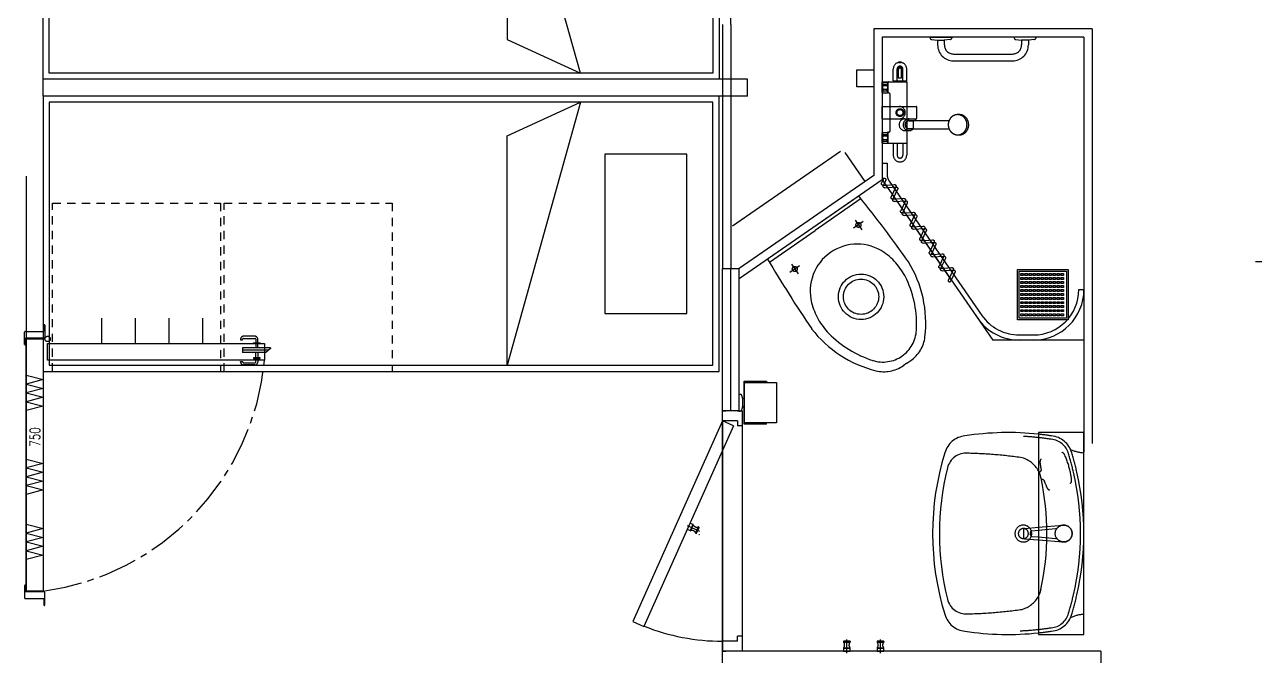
# Model space of a CAD drawing. Header units: millimetres. Extents: x 1638 to 3309, y -435 to 1865.
# Drawn here: x 2295.02 to 2313.88, y -215.03 to -205.36 of the extents above; entities that cross this region are included whole.
import ezdxf

# ---------------------------------------------------------------- set-up
doc = ezdxf.new("R2010")
doc.units = ezdxf.units.MM
for name, pattern in [('CENTER2', [1.125, 0.75, -0.125, 0.125, -0.125]), ('HIDDEN', [9.525, 6.35, -3.175]), ('HIDDEN2', [0.1875, 0.125, -0.0625])]:
    doc.linetypes.add(name, pattern=pattern)
doc.layers.add('ballast', color=1, linetype='HIDDEN', lineweight=25)
for name, color, linetype in [('DIVISION', 42, 'Continuous'), ('Furniture', 122, 'Continuous'), ('PANEL', 7, 'Continuous')]:
    doc.layers.add(name, color=color, linetype=linetype)
doc.styles.add('ROMANS', font='ROMANS.SHX')

# ---------------------------------------------------------------- blocks, each defined once
blk = doc.blocks.new('EXISTING BALLAST SYSTEM')
at = {"color": 8}
for p, q in [((2295.05, -188.632), (2295.05, -230.323)), ((2295.307, -188.632), (2295.307, -230.323)), ((2305.841, -205.361), (2305.841, -201.627)), ((2305.713, -205.361), (2305.713, -209.095)), ((2305.841, -205.361), (2305.841, -209.095)), ((2308.031, -205.425), (2308.031, -207.67)), ((2311.379, -205.425), (2308.031, -205.425)), ((2311.379, -205.425), (2311.379, -214.955)), ((2308.159, -205.554), (2308.159, -207.658)), ((2311.25, -205.554), (2308.159, -205.554)), ((2308.894, -205.554), (2308.894, -205.562)), ((2308.894, -205.554), (2309.228, -205.554)), ((2308.916, -205.588), (2309.009, -205.599)), ((2309.009, -205.599), (2309.112, -205.599)), ((2309.009, -205.599), (2309.009, -205.672)), ((2309.206, -205.588), (2309.112, -205.599)), ((2309.112, -205.599), (2309.112, -205.672)), ((2309.228, -205.554), (2309.228, -205.562)), ((2310.181, -205.554), (2310.181, -205.562)), ((2310.516, -205.554), (2310.181, -205.554)), ((2310.204, -205.588), (2310.297, -205.599)), ((2310.4, -205.599), (2310.297, -205.599)), ((2310.297, -205.599), (2310.297, -205.672)), ((2310.494, -205.588), (2310.4, -205.599)), ((2310.4, -205.599), (2310.4, -205.672)), ((2310.516, -205.554), (2310.516, -205.562)), ((2311.25, -205.554), (2311.25, -214.955)), ((2308.031, -205.844), (2308.031, -207.221)), ((2309.252, -205.812), (2310.158, -205.812)), ((2307.773, -206.054), (2308.031, -206.054)), ((2307.773, -206.311), (2307.773, -206.054)), ((2308.329, -206.221), (2308.329, -206.041)), ((2308.389, -206.221), (2308.389, -206.04)), ((2308.407, -206.177), (2308.407, -206.044)), ((2308.408, -206.175), (2308.408, -206.045)), ((2308.412, -205.94), (2308.412, -205.939)), ((2308.412, -205.94), (2308.453, -205.94)), ((2308.453, -205.939), (2308.453, -205.94)), ((2308.457, -206.175), (2308.457, -206.045)), ((2308.458, -206.177), (2308.458, -206.044)), ((2308.476, -206.221), (2308.476, -206.04)), ((2308.536, -206.221), (2308.536, -206.041)), ((2309.252, -205.915), (2310.158, -205.915)), ((2306.099, -206.198), (2295.307, -206.198)), ((2306.099, -206.455), (2306.099, -206.198)), ((2308.159, -206.399), (2308.159, -206.244)), ((2308.178, -206.24), (2308.178, -206.239)), ((2308.178, -206.239), (2308.234, -206.239)), ((2308.178, -206.24), (2308.234, -206.24)), ((2308.234, -206.24), (2308.234, -206.239)), ((2308.252, -206.407), (2308.252, -206.237)), ((2308.257, -206.237), (2308.252, -206.237)), ((2308.252, -206.237), (2308.536, -206.237)), ((2308.329, -206.221), (2308.536, -206.221)), ((2308.342, -206.237), (2308.342, -206.221)), ((2308.407, -206.177), (2308.458, -206.177)), ((2308.408, -206.175), (2308.457, -206.175)), ((2308.523, -206.237), (2308.523, -206.221)), ((2308.536, -206.237), (2308.536, -206.708)), ((2308.031, -206.311), (2307.773, -206.311)), ((2308.178, -206.291), (2308.178, -206.271)), ((2308.178, -206.271), (2308.234, -206.271)), ((2308.178, -206.291), (2308.234, -206.291)), ((2308.178, -206.372), (2308.178, -206.352)), ((2308.234, -206.352), (2308.178, -206.352)), ((2308.178, -206.372), (2308.234, -206.372)), ((2308.178, -206.403), (2308.178, -206.404)), ((2308.178, -206.403), (2308.234, -206.403)), ((2308.178, -206.404), (2308.234, -206.404)), ((2308.234, -206.291), (2308.234, -206.271)), ((2308.234, -206.372), (2308.234, -206.352)), ((2308.234, -206.403), (2308.234, -206.404)), ((2308.257, -206.407), (2308.252, -206.407)), ((2308.283, -206.983), (2308.283, -206.432)), ((2306.099, -206.455), (2295.307, -206.455)), ((2308.159, -206.803), (2308.159, -206.613)), ((2308.159, -206.613), (2308.42, -206.613)), ((2308.42, -206.613), (2308.68, -206.613)), ((2308.69, -206.793), (2308.69, -206.623)), ((2308.159, -206.803), (2308.42, -206.803)), ((2308.42, -206.803), (2308.68, -206.803)), ((2308.536, -206.708), (2308.536, -207.179)), ((2308.673, -206.829), (2308.673, -206.803)), ((2308.257, -207.009), (2308.252, -207.009)), ((2308.252, -207.179), (2308.252, -207.009)), ((2308.51, -206.983), (2308.574, -206.983)), ((2308.574, -206.829), (2308.673, -206.829)), ((2308.574, -206.834), (2308.636, -206.834)), ((2308.574, -206.953), (2308.636, -206.953)), ((2308.636, -206.829), (2308.636, -206.958)), ((2308.636, -206.829), (2309.185, -206.829)), ((2308.636, -206.958), (2309.185, -206.958)), ((2308.159, -207.171), (2308.159, -207.017)), ((2308.178, -207.013), (2308.178, -207.012)), ((2308.178, -207.012), (2308.234, -207.012)), ((2308.178, -207.013), (2308.234, -207.013)), ((2308.178, -207.063), (2308.178, -207.043)), ((2308.178, -207.043), (2308.234, -207.043)), ((2308.178, -207.063), (2308.234, -207.063)), ((2308.178, -207.145), (2308.178, -207.125)), ((2308.234, -207.125), (2308.178, -207.125)), ((2308.178, -207.145), (2308.234, -207.145)), ((2308.178, -207.176), (2308.178, -207.177)), ((2308.178, -207.176), (2308.234, -207.176)), ((2308.178, -207.177), (2308.234, -207.177)), ((2308.234, -207.013), (2308.234, -207.012)), ((2308.234, -207.063), (2308.234, -207.043)), ((2308.234, -207.145), (2308.234, -207.125)), ((2308.234, -207.176), (2308.234, -207.177)), ((2308.536, -207.179), (2308.252, -207.179)), ((2308.329, -207.179), (2308.329, -207.359)), ((2308.389, -207.179), (2308.389, -207.36)), ((2308.476, -207.179), (2308.476, -207.36)), ((2308.536, -207.179), (2308.536, -207.359)), ((2307.521, -207.303), (2305.868, -208.445)), ((2307.9, -207.761), (2307.592, -207.316)), ((2308.159, -207.48), (2308.159, -207.738)), ((2308.159, -207.48), (2308.237, -207.48)), ((2308.237, -207.48), (2308.237, -207.658)), ((2308.031, -207.67), (2305.97, -209.095)), ((2308.159, -207.738), (2305.97, -209.251)), ((2308.188, -207.709), (2308.152, -207.785)), ((2308.159, -207.738), (2309.854, -210.19)), ((2308.214, -207.746), (2308.177, -207.822)), ((2308.268, -207.759), (2309.688, -209.813)), ((2308.177, -207.822), (2308.345, -207.808)), ((2308.203, -207.859), (2308.371, -207.845)), ((2308.205, -207.804), (2309.208, -209.255)), ((2308.371, -207.845), (2308.299, -207.997)), ((2308.396, -207.882), (2308.324, -208.034)), ((2307.792, -207.992), (2306.417, -208.942)), ((2307.822, -208.034), (2307.134, -208.51)), ((2308.324, -208.034), (2308.492, -208.02)), ((2308.349, -208.07), (2308.517, -208.057)), ((2308.517, -208.057), (2308.445, -208.209)), ((2308.542, -208.094), (2308.47, -208.246)), ((2308.47, -208.246), (2308.638, -208.232)), ((2308.496, -208.282), (2308.663, -208.269)), ((2308.663, -208.269), (2308.591, -208.421)), ((2308.689, -208.305), (2308.617, -208.458)), ((2306.432, -208.995), (2307.134, -208.51)), ((2307.871, -208.376), (2307.723, -208.478)), ((2307.745, -208.353), (2307.848, -208.501)), ((2308.617, -208.458), (2308.785, -208.444)), ((2308.642, -208.494), (2308.81, -208.481)), ((2308.81, -208.481), (2308.738, -208.633)), ((2308.835, -208.517), (2308.763, -208.669)), ((2308.763, -208.669), (2308.931, -208.656)), ((2308.789, -208.706), (2308.956, -208.692)), ((2308.956, -208.692), (2308.884, -208.845)), ((2308.982, -208.729), (2308.91, -208.881)), ((2308.91, -208.881), (2309.077, -208.868)), ((2306.748, -209.152), (2306.896, -209.049)), ((2306.771, -209.026), (2306.873, -209.175)), ((2308.935, -208.918), (2309.103, -208.904)), ((2309.103, -208.904), (2309.031, -209.056)), ((2309.128, -208.941), (2309.056, -209.093)), ((2309.056, -209.093), (2309.224, -209.08)), ((2305.713, -215.212), (2305.713, -209.095)), ((2305.713, -209.095), (2305.97, -209.095)), ((2305.841, -211.272), (2305.841, -209.095)), ((2305.97, -211.272), (2305.97, -209.095)), ((2309.081, -209.13), (2309.249, -209.116)), ((2309.249, -209.116), (2309.177, -209.268)), ((2309.275, -209.153), (2309.203, -209.305)), ((2310.235, -209.881), (2310.235, -209.108)), ((2310.235, -209.108), (2311.008, -209.108)), ((2310.261, -209.855), (2310.261, -209.134)), ((2310.261, -209.134), (2310.982, -209.134)), ((2310.286, -209.199), (2310.286, -209.169)), ((2310.286, -209.169), (2310.322, -209.169)), ((2310.322, -209.199), (2310.286, -209.199)), ((2310.286, -209.261), (2310.286, -209.231)), ((2310.286, -209.231), (2310.322, -209.231)), ((2310.322, -209.261), (2310.286, -209.261)), ((2310.322, -209.169), (2310.322, -209.199)), ((2310.322, -209.231), (2310.322, -209.261)), ((2310.348, -209.199), (2310.348, -209.169)), ((2310.348, -209.169), (2310.384, -209.169)), ((2310.384, -209.199), (2310.348, -209.199)), ((2310.348, -209.261), (2310.348, -209.231)), ((2310.348, -209.231), (2310.384, -209.231)), ((2310.384, -209.261), (2310.348, -209.261)), ((2310.384, -209.169), (2310.384, -209.199)), ((2310.384, -209.231), (2310.384, -209.261)), ((2310.41, -209.199), (2310.41, -209.169)), ((2310.41, -209.169), (2310.446, -209.169)), ((2310.446, -209.199), (2310.41, -209.199)), ((2310.41, -209.261), (2310.41, -209.231)), ((2310.41, -209.231), (2310.446, -209.231)), ((2310.446, -209.261), (2310.41, -209.261)), ((2310.446, -209.169), (2310.446, -209.199)), ((2310.446, -209.231), (2310.446, -209.261)), ((2310.471, -209.199), (2310.471, -209.169)), ((2310.471, -209.169), (2310.507, -209.169)), ((2310.507, -209.199), (2310.471, -209.199)), ((2310.471, -209.261), (2310.471, -209.231)), ((2310.471, -209.231), (2310.507, -209.231)), ((2310.507, -209.261), (2310.471, -209.261)), ((2310.507, -209.169), (2310.507, -209.199)), ((2310.507, -209.231), (2310.507, -209.261)), ((2310.533, -209.199), (2310.533, -209.169)), ((2310.533, -209.169), (2310.569, -209.169)), ((2310.569, -209.199), (2310.533, -209.199)), ((2310.533, -209.261), (2310.533, -209.231)), ((2310.533, -209.231), (2310.569, -209.231)), ((2310.569, -209.261), (2310.533, -209.261)), ((2310.569, -209.169), (2310.569, -209.199)), ((2310.569, -209.231), (2310.569, -209.261)), ((2310.595, -209.199), (2310.595, -209.169)), ((2310.595, -209.169), (2310.631, -209.169)), ((2310.631, -209.199), (2310.595, -209.199)), ((2310.595, -209.261), (2310.595, -209.231)), ((2310.595, -209.231), (2310.631, -209.231)), ((2310.631, -209.261), (2310.595, -209.261)), ((2310.631, -209.169), (2310.631, -209.199)), ((2310.631, -209.231), (2310.631, -209.261)), ((2310.657, -209.199), (2310.657, -209.169)), ((2310.657, -209.169), (2310.693, -209.169)), ((2310.693, -209.199), (2310.657, -209.199)), ((2310.657, -209.261), (2310.657, -209.231)), ((2310.657, -209.231), (2310.693, -209.231)), ((2310.693, -209.261), (2310.657, -209.261)), ((2310.693, -209.169), (2310.693, -209.199)), ((2310.693, -209.231), (2310.693, -209.261)), ((2310.719, -209.199), (2310.719, -209.169)), ((2310.719, -209.169), (2310.755, -209.169)), ((2310.755, -209.199), (2310.719, -209.199)), ((2310.719, -209.261), (2310.719, -209.231)), ((2310.719, -209.231), (2310.755, -209.231)), ((2310.755, -209.261), (2310.719, -209.261)), ((2310.755, -209.169), (2310.755, -209.199)), ((2310.755, -209.231), (2310.755, -209.261)), ((2310.781, -209.199), (2310.781, -209.169)), ((2310.781, -209.169), (2310.817, -209.169)), ((2310.817, -209.199), (2310.781, -209.199)), ((2310.781, -209.261), (2310.781, -209.231)), ((2310.781, -209.231), (2310.817, -209.231)), ((2310.817, -209.261), (2310.781, -209.261)), ((2310.817, -209.169), (2310.817, -209.199)), ((2310.817, -209.231), (2310.817, -209.261)), ((2310.842, -209.199), (2310.842, -209.169)), ((2310.842, -209.169), (2310.878, -209.169)), ((2310.878, -209.199), (2310.842, -209.199)), ((2310.842, -209.261), (2310.842, -209.231)), ((2310.842, -209.231), (2310.878, -209.231)), ((2310.878, -209.261), (2310.842, -209.261)), ((2310.878, -209.169), (2310.878, -209.199)), ((2310.878, -209.231), (2310.878, -209.261)), ((2310.904, -209.199), (2310.904, -209.169)), ((2310.904, -209.169), (2310.94, -209.169)), ((2310.94, -209.199), (2310.904, -209.199)), ((2310.904, -209.261), (2310.904, -209.231)), ((2310.904, -209.231), (2310.94, -209.231)), ((2310.94, -209.261), (2310.904, -209.261)), ((2310.94, -209.169), (2310.94, -209.199)), ((2310.94, -209.231), (2310.94, -209.261)), ((2310.982, -209.134), (2310.982, -209.855)), ((2311.008, -209.108), (2311.008, -209.881)), ((2310.286, -209.322), (2310.286, -209.292)), ((2310.286, -209.292), (2310.322, -209.292)), ((2310.322, -209.322), (2310.286, -209.322)), ((2310.286, -209.384), (2310.286, -209.354)), ((2310.286, -209.354), (2310.322, -209.354)), ((2310.322, -209.384), (2310.286, -209.384)), ((2310.286, -209.446), (2310.286, -209.416)), ((2310.286, -209.416), (2310.322, -209.416)), ((2310.322, -209.446), (2310.286, -209.446)), ((2310.322, -209.292), (2310.322, -209.322)), ((2310.322, -209.354), (2310.322, -209.384)), ((2310.322, -209.416), (2310.322, -209.446)), ((2310.348, -209.322), (2310.348, -209.292)), ((2310.348, -209.292), (2310.384, -209.292)), ((2310.384, -209.322), (2310.348, -209.322)), ((2310.348, -209.384), (2310.348, -209.354)), ((2310.348, -209.354), (2310.384, -209.354)), ((2310.384, -209.384), (2310.348, -209.384)), ((2310.348, -209.446), (2310.348, -209.416)), ((2310.348, -209.416), (2310.384, -209.416)), ((2310.384, -209.446), (2310.348, -209.446)), ((2310.384, -209.292), (2310.384, -209.322)), ((2310.384, -209.354), (2310.384, -209.384)), ((2310.384, -209.416), (2310.384, -209.446)), ((2310.41, -209.322), (2310.41, -209.292)), ((2310.41, -209.292), (2310.446, -209.292)), ((2310.446, -209.322), (2310.41, -209.322)), ((2310.41, -209.384), (2310.41, -209.354)), ((2310.41, -209.354), (2310.446, -209.354)), ((2310.446, -209.384), (2310.41, -209.384)), ((2310.41, -209.446), (2310.41, -209.416)), ((2310.41, -209.416), (2310.446, -209.416)), ((2310.446, -209.446), (2310.41, -209.446)), ((2310.446, -209.292), (2310.446, -209.322)), ((2310.446, -209.354), (2310.446, -209.384)), ((2310.446, -209.416), (2310.446, -209.446)), ((2310.471, -209.322), (2310.471, -209.292)), ((2310.471, -209.292), (2310.507, -209.292)), ((2310.507, -209.322), (2310.471, -209.322)), ((2310.471, -209.384), (2310.471, -209.354)), ((2310.471, -209.354), (2310.507, -209.354)), ((2310.507, -209.384), (2310.471, -209.384)), ((2310.471, -209.446), (2310.471, -209.416)), ((2310.471, -209.416), (2310.507, -209.416)), ((2310.507, -209.446), (2310.471, -209.446)), ((2310.507, -209.292), (2310.507, -209.322)), ((2310.507, -209.354), (2310.507, -209.384)), ((2310.507, -209.416), (2310.507, -209.446)), ((2310.533, -209.322), (2310.533, -209.292)), ((2310.533, -209.292), (2310.569, -209.292)), ((2310.569, -209.322), (2310.533, -209.322)), ((2310.533, -209.384), (2310.533, -209.354)), ((2310.533, -209.354), (2310.569, -209.354)), ((2310.569, -209.384), (2310.533, -209.384)), ((2310.533, -209.446), (2310.533, -209.416)), ((2310.533, -209.416), (2310.569, -209.416)), ((2310.569, -209.446), (2310.533, -209.446)), ((2310.569, -209.292), (2310.569, -209.322)), ((2310.569, -209.354), (2310.569, -209.384)), ((2310.569, -209.416), (2310.569, -209.446)), ((2310.595, -209.322), (2310.595, -209.292)), ((2310.595, -209.292), (2310.631, -209.292)), ((2310.631, -209.322), (2310.595, -209.322)), ((2310.595, -209.384), (2310.595, -209.354)), ((2310.595, -209.354), (2310.631, -209.354)), ((2310.631, -209.384), (2310.595, -209.384)), ((2310.595, -209.446), (2310.595, -209.416)), ((2310.595, -209.416), (2310.631, -209.416)), ((2310.631, -209.446), (2310.595, -209.446)), ((2310.631, -209.292), (2310.631, -209.322)), ((2310.631, -209.354), (2310.631, -209.384)), ((2310.631, -209.416), (2310.631, -209.446)), ((2310.657, -209.322), (2310.657, -209.292)), ((2310.657, -209.292), (2310.693, -209.292)), ((2310.693, -209.322), (2310.657, -209.322)), ((2310.657, -209.384), (2310.657, -209.354)), ((2310.657, -209.354), (2310.693, -209.354)), ((2310.693, -209.384), (2310.657, -209.384)), ((2310.657, -209.446), (2310.657, -209.416)), ((2310.657, -209.416), (2310.693, -209.416)), ((2310.693, -209.446), (2310.657, -209.446)), ((2310.693, -209.292), (2310.693, -209.322)), ((2310.693, -209.354), (2310.693, -209.384)), ((2310.693, -209.416), (2310.693, -209.446)), ((2310.719, -209.322), (2310.719, -209.292)), ((2310.719, -209.292), (2310.755, -209.292)), ((2310.755, -209.322), (2310.719, -209.322)), ((2310.719, -209.384), (2310.719, -209.354)), ((2310.719, -209.354), (2310.755, -209.354)), ((2310.755, -209.384), (2310.719, -209.384)), ((2310.719, -209.446), (2310.719, -209.416)), ((2310.719, -209.416), (2310.755, -209.416)), ((2310.755, -209.446), (2310.719, -209.446)), ((2310.755, -209.292), (2310.755, -209.322)), ((2310.755, -209.354), (2310.755, -209.384)), ((2310.755, -209.416), (2310.755, -209.446)), ((2310.781, -209.322), (2310.781, -209.292)), ((2310.781, -209.292), (2310.817, -209.292)), ((2310.817, -209.322), (2310.781, -209.322)), ((2310.781, -209.384), (2310.781, -209.354)), ((2310.781, -209.354), (2310.817, -209.354)), ((2310.817, -209.384), (2310.781, -209.384)), ((2310.781, -209.446), (2310.781, -209.416)), ((2310.781, -209.416), (2310.817, -209.416)), ((2310.817, -209.446), (2310.781, -209.446)), ((2310.817, -209.292), (2310.817, -209.322)), ((2310.817, -209.354), (2310.817, -209.384)), ((2310.817, -209.416), (2310.817, -209.446)), ((2310.842, -209.322), (2310.842, -209.292)), ((2310.842, -209.292), (2310.878, -209.292)), ((2310.878, -209.322), (2310.842, -209.322)), ((2310.842, -209.384), (2310.842, -209.354)), ((2310.842, -209.354), (2310.878, -209.354)), ((2310.878, -209.384), (2310.842, -209.384)), ((2310.842, -209.446), (2310.842, -209.416)), ((2310.842, -209.416), (2310.878, -209.416)), ((2310.878, -209.446), (2310.842, -209.446)), ((2310.878, -209.292), (2310.878, -209.322)), ((2310.878, -209.354), (2310.878, -209.384)), ((2310.878, -209.416), (2310.878, -209.446)), ((2310.904, -209.322), (2310.904, -209.292)), ((2310.904, -209.292), (2310.94, -209.292)), ((2310.94, -209.322), (2310.904, -209.322)), ((2310.904, -209.384), (2310.904, -209.354)), ((2310.904, -209.354), (2310.94, -209.354)), ((2310.94, -209.384), (2310.904, -209.384)), ((2310.904, -209.446), (2310.904, -209.416)), ((2310.904, -209.416), (2310.94, -209.416)), ((2310.94, -209.446), (2310.904, -209.446)), ((2310.94, -209.292), (2310.94, -209.322)), ((2310.94, -209.354), (2310.94, -209.384)), ((2310.94, -209.416), (2310.94, -209.446)), ((2311.173, -209.417), (2311.25, -209.417)), ((2310.286, -209.508), (2310.286, -209.478)), ((2310.286, -209.478), (2310.322, -209.478)), ((2310.322, -209.508), (2310.286, -209.508)), ((2310.286, -209.57), (2310.286, -209.54)), ((2310.286, -209.54), (2310.322, -209.54)), ((2310.322, -209.57), (2310.286, -209.57)), ((2310.286, -209.631), (2310.286, -209.602)), ((2310.286, -209.602), (2310.322, -209.602)), ((2310.322, -209.631), (2310.286, -209.631)), ((2310.322, -209.478), (2310.322, -209.508)), ((2310.322, -209.54), (2310.322, -209.57)), ((2310.322, -209.602), (2310.322, -209.631)), ((2310.348, -209.508), (2310.348, -209.478)), ((2310.348, -209.478), (2310.384, -209.478)), ((2310.384, -209.508), (2310.348, -209.508)), ((2310.348, -209.57), (2310.348, -209.54)), ((2310.348, -209.54), (2310.384, -209.54)), ((2310.384, -209.57), (2310.348, -209.57)), ((2310.348, -209.631), (2310.348, -209.602)), ((2310.348, -209.602), (2310.384, -209.602)), ((2310.384, -209.631), (2310.348, -209.631)), ((2310.384, -209.478), (2310.384, -209.508)), ((2310.384, -209.54), (2310.384, -209.57)), ((2310.384, -209.602), (2310.384, -209.631)), ((2310.41, -209.508), (2310.41, -209.478)), ((2310.41, -209.478), (2310.446, -209.478)), ((2310.446, -209.508), (2310.41, -209.508)), ((2310.41, -209.57), (2310.41, -209.54)), ((2310.41, -209.54), (2310.446, -209.54)), ((2310.446, -209.57), (2310.41, -209.57)), ((2310.41, -209.631), (2310.41, -209.602)), ((2310.41, -209.602), (2310.446, -209.602)), ((2310.446, -209.631), (2310.41, -209.631)), ((2310.446, -209.478), (2310.446, -209.508)), ((2310.446, -209.54), (2310.446, -209.57)), ((2310.446, -209.602), (2310.446, -209.631)), ((2310.471, -209.508), (2310.471, -209.478)), ((2310.471, -209.478), (2310.507, -209.478)), ((2310.507, -209.508), (2310.471, -209.508)), ((2310.471, -209.57), (2310.471, -209.54)), ((2310.471, -209.54), (2310.507, -209.54)), ((2310.507, -209.57), (2310.471, -209.57)), ((2310.471, -209.631), (2310.471, -209.602)), ((2310.471, -209.602), (2310.507, -209.602)), ((2310.507, -209.631), (2310.471, -209.631)), ((2310.507, -209.478), (2310.507, -209.508)), ((2310.507, -209.54), (2310.507, -209.57)), ((2310.507, -209.602), (2310.507, -209.631)), ((2310.533, -209.508), (2310.533, -209.478)), ((2310.533, -209.478), (2310.569, -209.478)), ((2310.569, -209.508), (2310.533, -209.508)), ((2310.533, -209.57), (2310.533, -209.54)), ((2310.533, -209.54), (2310.569, -209.54)), ((2310.569, -209.57), (2310.533, -209.57)), ((2310.533, -209.631), (2310.533, -209.602)), ((2310.533, -209.602), (2310.569, -209.602)), ((2310.569, -209.631), (2310.533, -209.631)), ((2310.569, -209.478), (2310.569, -209.508)), ((2310.569, -209.54), (2310.569, -209.57)), ((2310.569, -209.602), (2310.569, -209.631)), ((2310.595, -209.508), (2310.595, -209.478)), ((2310.595, -209.478), (2310.631, -209.478)), ((2310.631, -209.508), (2310.595, -209.508)), ((2310.595, -209.57), (2310.595, -209.54)), ((2310.595, -209.54), (2310.631, -209.54)), ((2310.631, -209.57), (2310.595, -209.57)), ((2310.595, -209.631), (2310.595, -209.602)), ((2310.595, -209.602), (2310.631, -209.602)), ((2310.631, -209.631), (2310.595, -209.631)), ((2310.631, -209.478), (2310.631, -209.508)), ((2310.631, -209.54), (2310.631, -209.57)), ((2310.631, -209.602), (2310.631, -209.631)), ((2310.657, -209.508), (2310.657, -209.478)), ((2310.657, -209.478), (2310.693, -209.478)), ((2310.693, -209.508), (2310.657, -209.508)), ((2310.657, -209.57), (2310.657, -209.54)), ((2310.657, -209.54), (2310.693, -209.54)), ((2310.693, -209.57), (2310.657, -209.57)), ((2310.657, -209.631), (2310.657, -209.602)), ((2310.657, -209.602), (2310.693, -209.602)), ((2310.693, -209.631), (2310.657, -209.631)), ((2310.693, -209.478), (2310.693, -209.508)), ((2310.693, -209.54), (2310.693, -209.57)), ((2310.693, -209.602), (2310.693, -209.631)), ((2310.719, -209.508), (2310.719, -209.478)), ((2310.719, -209.478), (2310.755, -209.478)), ((2310.755, -209.508), (2310.719, -209.508)), ((2310.719, -209.57), (2310.719, -209.54)), ((2310.719, -209.54), (2310.755, -209.54)), ((2310.755, -209.57), (2310.719, -209.57)), ((2310.719, -209.631), (2310.719, -209.602)), ((2310.719, -209.602), (2310.755, -209.602)), ((2310.755, -209.631), (2310.719, -209.631)), ((2310.755, -209.478), (2310.755, -209.508)), ((2310.755, -209.54), (2310.755, -209.57)), ((2310.755, -209.602), (2310.755, -209.631)), ((2310.781, -209.508), (2310.781, -209.478)), ((2310.781, -209.478), (2310.817, -209.478)), ((2310.817, -209.508), (2310.781, -209.508)), ((2310.781, -209.57), (2310.781, -209.54)), ((2310.781, -209.54), (2310.817, -209.54)), ((2310.817, -209.57), (2310.781, -209.57)), ((2310.781, -209.631), (2310.781, -209.602)), ((2310.781, -209.602), (2310.817, -209.602)), ((2310.817, -209.631), (2310.781, -209.631)), ((2310.817, -209.478), (2310.817, -209.508)), ((2310.817, -209.54), (2310.817, -209.57)), ((2310.817, -209.602), (2310.817, -209.631)), ((2310.842, -209.508), (2310.842, -209.478)), ((2310.842, -209.478), (2310.878, -209.478)), ((2310.878, -209.508), (2310.842, -209.508)), ((2310.842, -209.57), (2310.842, -209.54)), ((2310.842, -209.54), (2310.878, -209.54)), ((2310.878, -209.57), (2310.842, -209.57)), ((2310.842, -209.631), (2310.842, -209.602)), ((2310.842, -209.602), (2310.878, -209.602)), ((2310.878, -209.631), (2310.842, -209.631)), ((2310.878, -209.478), (2310.878, -209.508)), ((2310.878, -209.54), (2310.878, -209.57)), ((2310.878, -209.602), (2310.878, -209.631)), ((2310.904, -209.508), (2310.904, -209.478)), ((2310.904, -209.478), (2310.94, -209.478)), ((2310.94, -209.508), (2310.904, -209.508)), ((2310.904, -209.57), (2310.904, -209.54)), ((2310.904, -209.54), (2310.94, -209.54)), ((2310.94, -209.57), (2310.904, -209.57)), ((2310.904, -209.631), (2310.904, -209.602)), ((2310.904, -209.602), (2310.94, -209.602)), ((2310.94, -209.631), (2310.904, -209.631)), ((2310.94, -209.478), (2310.94, -209.508)), ((2310.94, -209.54), (2310.94, -209.57)), ((2310.94, -209.602), (2310.94, -209.631)), ((2310.286, -209.693), (2310.286, -209.663)), ((2310.286, -209.663), (2310.322, -209.663)), ((2310.322, -209.693), (2310.286, -209.693)), ((2310.286, -209.755), (2310.286, -209.725)), ((2310.286, -209.725), (2310.322, -209.725)), ((2310.322, -209.755), (2310.286, -209.755)), ((2310.286, -209.817), (2310.286, -209.787)), ((2310.286, -209.787), (2310.322, -209.787)), ((2310.322, -209.817), (2310.286, -209.817)), ((2310.322, -209.663), (2310.322, -209.693)), ((2310.322, -209.725), (2310.322, -209.755)), ((2310.322, -209.787), (2310.322, -209.817)), ((2310.348, -209.693), (2310.348, -209.663)), ((2310.348, -209.663), (2310.384, -209.663)), ((2310.384, -209.693), (2310.348, -209.693)), ((2310.348, -209.755), (2310.348, -209.725)), ((2310.348, -209.725), (2310.384, -209.725)), ((2310.384, -209.755), (2310.348, -209.755)), ((2310.348, -209.817), (2310.348, -209.787)), ((2310.348, -209.787), (2310.384, -209.787)), ((2310.384, -209.817), (2310.348, -209.817)), ((2310.384, -209.663), (2310.384, -209.693)), ((2310.384, -209.725), (2310.384, -209.755)), ((2310.384, -209.787), (2310.384, -209.817)), ((2310.41, -209.693), (2310.41, -209.663)), ((2310.41, -209.663), (2310.446, -209.663)), ((2310.446, -209.693), (2310.41, -209.693)), ((2310.41, -209.755), (2310.41, -209.725)), ((2310.41, -209.725), (2310.446, -209.725)), ((2310.446, -209.755), (2310.41, -209.755)), ((2310.41, -209.817), (2310.41, -209.787)), ((2310.41, -209.787), (2310.446, -209.787)), ((2310.446, -209.817), (2310.41, -209.817)), ((2310.446, -209.663), (2310.446, -209.693)), ((2310.446, -209.725), (2310.446, -209.755)), ((2310.446, -209.787), (2310.446, -209.817)), ((2310.471, -209.693), (2310.471, -209.663)), ((2310.471, -209.663), (2310.507, -209.663)), ((2310.507, -209.693), (2310.471, -209.693)), ((2310.471, -209.755), (2310.471, -209.725)), ((2310.471, -209.725), (2310.507, -209.725)), ((2310.507, -209.755), (2310.471, -209.755)), ((2310.471, -209.817), (2310.471, -209.787)), ((2310.471, -209.787), (2310.507, -209.787)), ((2310.507, -209.817), (2310.471, -209.817)), ((2310.507, -209.663), (2310.507, -209.693)), ((2310.507, -209.725), (2310.507, -209.755)), ((2310.507, -209.787), (2310.507, -209.817)), ((2310.533, -209.693), (2310.533, -209.663)), ((2310.533, -209.663), (2310.569, -209.663)), ((2310.569, -209.693), (2310.533, -209.693)), ((2310.533, -209.755), (2310.533, -209.725)), ((2310.533, -209.725), (2310.569, -209.725)), ((2310.569, -209.755), (2310.533, -209.755)), ((2310.533, -209.817), (2310.533, -209.787)), ((2310.533, -209.787), (2310.569, -209.787)), ((2310.569, -209.817), (2310.533, -209.817)), ((2310.569, -209.663), (2310.569, -209.693)), ((2310.569, -209.725), (2310.569, -209.755)), ((2310.569, -209.787), (2310.569, -209.817)), ((2310.595, -209.693), (2310.595, -209.663)), ((2310.595, -209.663), (2310.631, -209.663)), ((2310.631, -209.693), (2310.595, -209.693)), ((2310.595, -209.755), (2310.595, -209.725)), ((2310.595, -209.725), (2310.631, -209.725)), ((2310.631, -209.755), (2310.595, -209.755)), ((2310.595, -209.817), (2310.595, -209.787)), ((2310.595, -209.787), (2310.631, -209.787)), ((2310.631, -209.817), (2310.595, -209.817)), ((2310.631, -209.663), (2310.631, -209.693)), ((2310.631, -209.725), (2310.631, -209.755)), ((2310.631, -209.787), (2310.631, -209.817)), ((2310.657, -209.693), (2310.657, -209.663)), ((2310.657, -209.663), (2310.693, -209.663)), ((2310.693, -209.693), (2310.657, -209.693)), ((2310.657, -209.755), (2310.657, -209.725)), ((2310.657, -209.725), (2310.693, -209.725)), ((2310.693, -209.755), (2310.657, -209.755)), ((2310.657, -209.817), (2310.657, -209.787)), ((2310.657, -209.787), (2310.693, -209.787)), ((2310.693, -209.817), (2310.657, -209.817)), ((2310.693, -209.663), (2310.693, -209.693)), ((2310.693, -209.725), (2310.693, -209.755)), ((2310.693, -209.787), (2310.693, -209.817)), ((2310.719, -209.693), (2310.719, -209.663)), ((2310.719, -209.663), (2310.755, -209.663)), ((2310.755, -209.693), (2310.719, -209.693)), ((2310.719, -209.755), (2310.719, -209.725)), ((2310.719, -209.725), (2310.755, -209.725)), ((2310.755, -209.755), (2310.719, -209.755)), ((2310.719, -209.817), (2310.719, -209.787)), ((2310.719, -209.787), (2310.755, -209.787)), ((2310.755, -209.817), (2310.719, -209.817)), ((2310.755, -209.663), (2310.755, -209.693)), ((2310.755, -209.725), (2310.755, -209.755)), ((2310.755, -209.787), (2310.755, -209.817)), ((2310.781, -209.693), (2310.781, -209.663)), ((2310.781, -209.663), (2310.817, -209.663)), ((2310.817, -209.693), (2310.781, -209.693)), ((2310.781, -209.755), (2310.781, -209.725)), ((2310.781, -209.725), (2310.817, -209.725)), ((2310.817, -209.755), (2310.781, -209.755)), ((2310.781, -209.817), (2310.781, -209.787)), ((2310.781, -209.787), (2310.817, -209.787)), ((2310.817, -209.817), (2310.781, -209.817)), ((2310.817, -209.663), (2310.817, -209.693)), ((2310.817, -209.725), (2310.817, -209.755)), ((2310.817, -209.787), (2310.817, -209.817)), ((2310.842, -209.693), (2310.842, -209.663)), ((2310.842, -209.663), (2310.878, -209.663)), ((2310.878, -209.693), (2310.842, -209.693)), ((2310.842, -209.755), (2310.842, -209.725)), ((2310.842, -209.725), (2310.878, -209.725)), ((2310.878, -209.755), (2310.842, -209.755)), ((2310.842, -209.817), (2310.842, -209.787)), ((2310.842, -209.787), (2310.878, -209.787)), ((2310.878, -209.817), (2310.842, -209.817)), ((2310.878, -209.663), (2310.878, -209.693)), ((2310.878, -209.725), (2310.878, -209.755)), ((2310.878, -209.787), (2310.878, -209.817)), ((2310.904, -209.693), (2310.904, -209.663)), ((2310.904, -209.663), (2310.94, -209.663)), ((2310.94, -209.693), (2310.904, -209.693)), ((2310.904, -209.755), (2310.904, -209.725)), ((2310.904, -209.725), (2310.94, -209.725)), ((2310.94, -209.755), (2310.904, -209.755)), ((2310.904, -209.817), (2310.904, -209.787)), ((2310.904, -209.787), (2310.94, -209.787)), ((2310.94, -209.817), (2310.904, -209.817)), ((2310.94, -209.663), (2310.94, -209.693)), ((2310.94, -209.725), (2310.94, -209.755)), ((2310.94, -209.787), (2310.94, -209.817)), ((2295.318, -210.058), (2295.318, -209.963)), ((2295.333, -209.963), (2295.333, -210.151)), ((2311.008, -209.881), (2310.235, -209.881)), ((2310.982, -209.855), (2310.261, -209.855)), ((2295.024, -210.257), (2295.024, -210.069)), ((2295.034, -210.058), (2295.179, -210.058)), ((2295.179, -210.161), (2295.039, -210.161)), ((2295.039, -210.161), (2295.039, -210.257)), ((2295.05, -214.035), (2295.05, -210.172)), ((2295.05, -210.172), (2295.307, -210.172)), ((2295.179, -210.058), (2295.318, -210.058)), ((2295.323, -210.161), (2295.179, -210.161)), ((2295.307, -210.172), (2295.307, -214.035)), ((2298.332, -210.177), (2298.332, -210.184)), ((2298.332, -210.184), (2298.364, -210.184)), ((2298.364, -210.184), (2298.364, -210.177)), ((2298.551, -210.132), (2298.377, -210.132)), ((2298.377, -210.164), (2298.551, -210.164)), ((2298.565, -210.177), (2298.565, -210.23)), ((2298.597, -210.23), (2298.597, -210.177)), ((2310.478, -210.19), (2309.854, -210.19)), ((2310.479, -210.113), (2310.26, -210.113)), ((2311.25, -210.19), (2310.26, -210.19)), ((2295.375, -210.242), (2298.698, -210.242)), ((2295.375, -210.499), (2295.375, -210.242)), ((2298.791, -210.309), (2298.36, -210.309)), ((2298.36, -210.309), (2298.36, -210.381)), ((2298.763, -210.345), (2298.36, -210.345)), ((2298.721, -210.381), (2298.36, -210.381)), ((2298.529, -210.242), (2298.529, -210.23)), ((2298.529, -210.23), (2298.633, -210.23)), ((2298.633, -210.242), (2298.529, -210.242)), ((2298.565, -210.242), (2298.565, -210.309)), ((2298.565, -210.461), (2298.565, -210.381)), ((2298.597, -210.309), (2298.597, -210.242)), ((2298.597, -210.381), (2298.597, -210.461)), ((2298.633, -210.23), (2298.633, -210.242)), ((2298.698, -210.242), (2298.698, -210.499)), ((2298.791, -210.321), (2298.721, -210.381)), ((2298.791, -210.309), (2298.791, -210.321)), ((2298.698, -210.499), (2295.375, -210.499)), ((2298.332, -210.525), (2298.332, -210.518)), ((2298.332, -210.518), (2298.364, -210.518)), ((2298.364, -210.518), (2298.364, -210.525)), ((2298.377, -210.538), (2298.551, -210.538)), ((2298.551, -210.57), (2298.377, -210.57)), ((2298.633, -210.461), (2298.529, -210.461)), ((2298.529, -210.461), (2298.529, -210.472)), ((2298.529, -210.472), (2298.633, -210.472)), ((2298.565, -210.525), (2298.565, -210.472)), ((2298.597, -210.472), (2298.597, -210.525)), ((2298.633, -210.472), (2298.633, -210.461)), ((2308.54, -210.544), (2308.482, -210.583)), ((2308.54, -210.544), (2308.597, -210.504)), ((2295.05, -210.728), (2295.307, -210.796)), ((2295.307, -210.796), (2295.05, -210.863)), ((2295.05, -210.863), (2295.307, -210.931)), ((2295.307, -210.931), (2295.05, -210.998)), ((2306.048, -211.073), (2306.048, -210.818)), ((2306.048, -210.818), (2306.387, -210.818)), ((2306.048, -210.834), (2306.387, -210.834)), ((2306.048, -210.839), (2306.542, -210.839)), ((2306.053, -211.457), (2306.053, -210.839)), ((2306.387, -210.818), (2306.387, -210.834)), ((2306.542, -210.839), (2306.542, -211.457)), ((2295.05, -210.998), (2295.307, -211.066)), ((2295.307, -211.066), (2295.05, -211.133)), ((2295.05, -211.133), (2295.307, -211.201)), ((2305.97, -211.277), (2305.97, -211.019)), ((2305.97, -211.019), (2305.985, -211.02)), ((2306.022, -211.084), (2306.022, -211.083)), ((2306.027, -211.213), (2306.027, -211.084)), ((2306.027, -211.084), (2306.037, -211.084)), ((2295.307, -211.201), (2295.05, -211.268)), ((2305.713, -211.426), (2305.713, -211.272)), ((2305.713, -211.272), (2305.764, -211.272)), ((2305.97, -211.272), (2305.713, -211.272)), ((2305.944, -211.272), (2306.022, -211.272)), ((2305.97, -211.277), (2305.985, -211.276)), ((2306.022, -211.214), (2306.022, -211.212)), ((2306.022, -211.504), (2306.022, -211.272)), ((2306.027, -211.213), (2306.037, -211.213)), ((2306.048, -211.478), (2306.048, -211.223)), ((2305.713, -211.426), (2304.341, -214.496)), ((2305.882, -211.505), (2304.51, -214.575)), ((2305.713, -211.426), (2305.713, -214.8)), ((2305.944, -211.426), (2305.713, -211.426)), ((2305.882, -211.505), (2305.713, -211.426)), ((2305.944, -211.426), (2305.944, -211.504)), ((2306.022, -211.504), (2305.944, -211.504)), ((2306.022, -214.723), (2306.022, -211.504)), ((2306.542, -211.457), (2306.048, -211.457)), ((2306.387, -211.462), (2306.048, -211.462)), ((2306.387, -211.478), (2306.048, -211.478)), ((2306.387, -211.478), (2306.387, -211.462)), ((2311.25, -211.607), (2310.555, -211.607)), ((2310.555, -211.607), (2310.555, -214.697)), ((2311.25, -214.697), (2311.25, -211.607)), ((2295.05, -212.012), (2295.307, -212.079)), ((2295.307, -212.079), (2295.05, -212.147)), ((2311.25, -212.212), (2311.25, -211.916)), ((2295.05, -212.147), (2295.307, -212.214)), ((2295.307, -212.214), (2295.05, -212.282)), ((2295.05, -212.282), (2295.307, -212.349)), ((2295.307, -212.349), (2295.05, -212.417)), ((2295.05, -212.417), (2295.307, -212.484)), ((2295.307, -212.484), (2295.05, -212.552)), ((2295.05, -213.01), (2295.307, -213.077)), ((2305.173, -213.03), (2305.361, -213.114)), ((2305.217, -212.993), (2305.175, -213.087)), ((2305.262, -213.013), (2305.217, -212.993)), ((2305.262, -213.013), (2305.22, -213.107)), ((2305.265, -213.016), (2305.224, -213.108)), ((2310.555, -213.055), (2310.93, -213.024)), ((2295.307, -213.077), (2295.05, -213.145)), ((2295.05, -213.145), (2295.307, -213.212)), ((2295.307, -213.212), (2295.05, -213.28)), ((2305.175, -213.087), (2305.22, -213.107)), ((2305.342, -213.05), (2305.302, -213.142)), ((2305.346, -213.051), (2305.304, -213.145)), ((2305.312, -213.148), (2305.304, -213.145)), ((2305.354, -213.054), (2305.312, -213.148)), ((2305.318, -213.145), (2305.356, -213.061)), ((2305.354, -213.054), (2305.346, -213.051)), ((2310.323, -213.098), (2310.323, -213.206)), ((2310.347, -213.073), (2310.555, -213.055)), ((2310.431, -213.17), (2310.431, -213.134)), ((2310.455, -213.109), (2310.555, -213.1)), ((2310.455, -213.195), (2310.555, -213.204)), ((2310.555, -213.1), (2310.817, -213.077)), ((2310.555, -213.204), (2310.817, -213.227)), ((2295.05, -213.28), (2295.307, -213.347)), ((2295.307, -213.347), (2295.05, -213.415)), ((2295.05, -213.415), (2295.307, -213.482)), ((2310.347, -213.231), (2310.555, -213.249)), ((2310.555, -213.249), (2310.93, -213.28)), ((2295.307, -213.482), (2295.05, -213.55)), ((2295.024, -213.95), (2295.024, -214.138)), ((2295.039, -214.045), (2295.039, -213.95)), ((2295.034, -214.148), (2295.179, -214.148)), ((2295.179, -214.045), (2295.039, -214.045)), ((2295.307, -214.035), (2295.05, -214.035)), ((2295.323, -214.045), (2295.179, -214.045)), ((2295.179, -214.148), (2295.318, -214.148)), ((2295.318, -214.148), (2295.318, -214.244)), ((2295.333, -214.244), (2295.333, -214.056)), ((2311.25, -214.388), (2311.25, -214.092)), ((2304.341, -214.496), (2304.51, -214.575)), ((2306.022, -214.723), (2305.944, -214.723)), ((2305.944, -214.8), (2305.944, -214.723)), ((2306.022, -214.955), (2306.022, -214.723)), ((2310.555, -214.697), (2311.25, -214.697)), ((2305.713, -214.8), (2305.713, -214.955)), ((2305.944, -214.8), (2305.713, -214.8)), ((2307.567, -214.806), (2307.67, -214.806)), ((2307.567, -214.806), (2307.567, -214.814)), ((2307.567, -214.814), (2307.67, -214.814)), ((2307.567, -214.905), (2307.67, -214.905)), ((2307.567, -214.905), (2307.567, -214.955)), ((2307.568, -214.817), (2307.669, -214.817)), ((2307.568, -214.902), (2307.669, -214.902)), ((2307.665, -214.8), (2307.572, -214.8)), ((2307.619, -214.981), (2307.619, -214.775)), ((2307.67, -214.806), (2307.67, -214.814)), ((2307.67, -214.955), (2307.67, -214.905)), ((2308.082, -214.806), (2308.082, -214.814)), ((2308.082, -214.806), (2308.185, -214.806)), ((2308.082, -214.814), (2308.185, -214.814)), ((2308.082, -214.905), (2308.185, -214.905)), ((2308.082, -214.905), (2308.082, -214.955)), ((2308.084, -214.817), (2308.184, -214.817)), ((2308.084, -214.902), (2308.184, -214.902)), ((2308.18, -214.8), (2308.087, -214.8)), ((2308.134, -214.981), (2308.134, -214.775)), ((2308.185, -214.806), (2308.185, -214.814)), ((2308.185, -214.955), (2308.185, -214.905)), ((2311.508, -214.955), (2305.713, -214.955)), ((2305.713, -214.955), (2305.764, -214.955)), ((2306.022, -214.955), (2305.944, -214.955)), ((2307.567, -214.955), (2307.67, -214.955)), ((2308.082, -214.955), (2308.185, -214.955)), ((2311.508, -214.955), (2311.508, -215.212))]:
    blk.add_line(p, q, dxfattribs=at)
at = {"color": 8, "linetype": 'Continuous'}
blk.add_line((2313.877, -208.987), (2316.968, -208.987), dxfattribs=at)
at = {"color": 8}
for centre, radius in [((2308.433, -206.708), 0.0592), ((2308.433, -206.708), 0.0464), ((2307.797, -208.427), 0.0386), ((2306.822, -209.101), 0.0386), ((2307.837, -209.527), 0.348), ((2307.837, -209.527), 0.27), ((2295.376, -210.173), 0.0412), ((2310.941, -213.152), 0.129)]:
    blk.add_circle(centre, radius, dxfattribs=at)
for centre, radius, start, end in [((2308.919, -205.562), 0.0258, 180, 262.9835), ((2309.252, -205.672), 0.242, 180, 270), ((2309.252, -205.672), 0.139, 180, 270), ((2309.203, -205.562), 0.0258, 277.0165, 0), ((2310.158, -205.672), 0.242, 270, 0), ((2310.158, -205.672), 0.139, 270, 0), ((2310.207, -205.562), 0.0258, 180, 262.9835), ((2310.49, -205.562), 0.0258, 277.0165, 0), ((2308.433, -206.041), 0.103, 101.5272, 180), ((2308.433, -206.04), 0.0438, 90, 180), ((2308.433, -206.044), 0.0258, 90, 180), ((2308.433, -206.045), 0.0245, 90, 180), ((2308.433, -206.049), 0.0245, 90, 180), ((2308.414, -205.939), 0.00258, 102.8396, 180), ((2308.433, -206.018), 0.0837, 77.1604, 102.8396), ((2308.433, -206.04), 0.0438, 0, 90), ((2308.433, -206.044), 0.0258, 0, 90), ((2308.433, -206.045), 0.0245, 0, 90), ((2308.433, -206.049), 0.0245, 0, 90), ((2308.451, -205.939), 0.00258, 0, 77.1604), ((2308.433, -206.041), 0.103, 0, 78.4728), ((2308.177, -206.273), 0.0339, 89.9096, 121.9812), ((2308.18, -206.255), 0.0157, 100.3889, 259.6111), ((2308.234, -206.273), 0.0339, 58.0188, 90.0904), ((2308.231, -206.255), 0.0157, 280.3889, 79.6111), ((2308.177, -206.37), 0.0339, 238.0188, 270.0904), ((2308.208, -206.322), 0.0431, 160.5504, 173.4689), ((2308.207, -206.322), 0.0426, 173.4926, 186.5074), ((2308.208, -206.321), 0.0431, 186.5311, 199.4496), ((2308.18, -206.388), 0.0157, 100.3889, 259.6111), ((2308.209, -206.322), 0.0445, 147.8787, 160.5326), ((2308.209, -206.321), 0.0445, 199.4674, 212.1213), ((2308.211, -206.323), 0.0465, 135.5873, 147.8702), ((2308.211, -206.32), 0.0465, 212.1298, 224.4127), ((2308.201, -206.323), 0.0465, 32.1298, 44.4127), ((2308.201, -206.32), 0.0465, 315.5873, 327.8702), ((2308.231, -206.388), 0.0157, 280.3889, 79.6111), ((2308.234, -206.37), 0.0339, 269.9096, 301.9812), ((2308.203, -206.322), 0.0445, 19.4674, 32.1213), ((2308.203, -206.321), 0.0445, 327.8787, 340.5326), ((2308.204, -206.322), 0.0431, 6.5311, 19.4496), ((2308.204, -206.321), 0.0431, 340.5504, 353.4689), ((2308.204, -206.322), 0.0426, 353.4926, 6.5074), ((2308.257, -206.432), 0.0258, 0, 90), ((2308.42, -206.708), 0.0953, 270, 90), ((2308.68, -206.623), 0.0103, 0, 90), ((2308.51, -206.893), 0.0901, 90, 270), ((2308.572, -206.893), 0.0901, 90, 315.3483), ((2308.68, -206.793), 0.0103, 270, 0), ((2309.331, -206.891), 0.158, 148.0802, 158.8927), ((2309.326, -206.888), 0.153, 137.0111, 148.0871), ((2309.322, -206.884), 0.147, 125.6372, 137.013), ((2309.318, -206.88), 0.141, 113.9656, 125.6331), ((2309.317, -206.876), 0.137, 102.0545, 113.9553), ((2309.316, -206.874), 0.135, 90.0085, 102.0394), ((2309.316, -206.874), 0.135, 77.9606, 89.9915), ((2309.342, -206.873), 0.135, 83.3654, 95.2898), ((2309.316, -206.876), 0.137, 66.0447, 77.9455), ((2309.342, -206.875), 0.136, 71.4971, 83.3495), ((2309.314, -206.88), 0.141, 54.3669, 66.0344), ((2309.341, -206.878), 0.139, 59.8191, 71.4846), ((2309.311, -206.884), 0.147, 42.987, 54.3628), ((2309.338, -206.882), 0.144, 48.4117, 59.8122), ((2309.306, -206.888), 0.153, 31.9129, 42.9889), ((2309.334, -206.886), 0.15, 37.3063, 48.4109), ((2309.302, -206.891), 0.158, 21.1073, 31.9198), ((2309.33, -206.89), 0.156, 26.4867, 37.3108), ((2309.325, -206.892), 0.161, 15.8983, 26.4952), ((2308.257, -206.983), 0.0258, 270, 0), ((2308.574, -206.893), 0.0644, 90, 293.0759), ((2308.574, -206.893), 0.0592, 90, 270.0004), ((2309.337, -206.893), 0.165, 169.4892, 180.0065), ((2309.337, -206.893), 0.165, 179.9935, 190.5108), ((2309.335, -206.893), 0.163, 158.8824, 169.5015), ((2309.335, -206.894), 0.163, 190.4985, 201.1176), ((2309.331, -206.895), 0.158, 201.1073, 211.9198), ((2309.326, -206.898), 0.153, 211.9129, 222.9889), ((2309.322, -206.902), 0.147, 222.987, 234.3628), ((2309.311, -206.902), 0.147, 305.6372, 317.013), ((2309.306, -206.898), 0.153, 317.0111, 328.0871), ((2309.334, -206.9), 0.15, 312.1823, 323.2713), ((2309.302, -206.895), 0.158, 328.0802, 338.8927), ((2309.298, -206.893), 0.163, 10.4985, 21.1176), ((2309.298, -206.894), 0.163, 338.8824, 349.5015), ((2309.329, -206.897), 0.156, 323.2666, 334.0771), ((2309.295, -206.893), 0.165, 359.9935, 10.5108), ((2309.295, -206.893), 0.165, 349.4892, 0.0065), ((2309.325, -206.894), 0.161, 334.0684, 344.6553), ((2309.322, -206.893), 0.164, 5.4601, 15.9095), ((2309.322, -206.893), 0.164, 344.6441, 355.0882), ((2309.321, -206.893), 0.165, 355.0758, 5.4725), ((2308.177, -207.046), 0.0339, 89.9096, 121.9812), ((2308.177, -207.143), 0.0339, 238.0188, 270.0904), ((2308.18, -207.028), 0.0157, 100.3889, 259.6111), ((2308.208, -207.094), 0.0431, 160.5504, 173.4689), ((2308.207, -207.094), 0.0426, 173.4926, 186.5074), ((2308.208, -207.094), 0.0431, 186.5311, 199.4496), ((2308.18, -207.16), 0.0157, 100.3889, 259.6111), ((2308.209, -207.095), 0.0445, 147.8787, 160.5326), ((2308.209, -207.094), 0.0445, 199.4674, 212.1213), ((2308.211, -207.096), 0.0465, 135.5873, 147.8702), ((2308.211, -207.093), 0.0465, 212.1298, 224.4127), ((2308.234, -207.046), 0.0339, 58.0188, 90.0904), ((2308.231, -207.028), 0.0157, 280.3889, 79.6111), ((2308.201, -207.096), 0.0465, 32.1298, 44.4127), ((2308.201, -207.093), 0.0465, 315.5873, 327.8702), ((2308.231, -207.16), 0.0157, 280.3889, 79.6111), ((2308.234, -207.143), 0.0339, 269.9096, 301.9812), ((2308.203, -207.095), 0.0445, 19.4674, 32.1213), ((2308.203, -207.094), 0.0445, 327.8787, 340.5326), ((2308.204, -207.094), 0.0431, 6.5311, 19.4496), ((2308.204, -207.094), 0.0431, 340.5504, 353.4689), ((2308.204, -207.094), 0.0426, 353.4926, 6.5074), ((2309.318, -206.907), 0.141, 234.3669, 246.0344), ((2309.317, -206.911), 0.137, 246.0447, 257.9455), ((2309.316, -206.913), 0.135, 257.9606, 269.9915), ((2309.316, -206.913), 0.135, 270.0085, 282.0394), ((2309.342, -206.913), 0.135, 265.3398, 277.2637), ((2309.316, -206.911), 0.137, 282.0545, 293.9553), ((2309.342, -206.912), 0.136, 277.2795, 289.1246), ((2309.314, -206.907), 0.141, 293.9656, 305.6331), ((2309.341, -206.909), 0.139, 289.1368, 300.7899), ((2309.338, -206.904), 0.144, 300.7965, 312.1818), ((2308.433, -207.359), 0.103, 180, 270), ((2308.433, -207.36), 0.0438, 180, 270), ((2308.433, -207.359), 0.103, 270, 0), ((2308.433, -207.36), 0.0438, 270, 0), ((2308.417, -207.658), 0.258, 180, 214.6526), ((2308.417, -207.658), 0.18, 180, 214.6526), ((2307.8, -208.005), 0.0155, 38.6797, 124.6529), ((2291.473, -221.076), 20.931, 35.2611, 38.6797), ((2307.813, -208.021), 0.0155, 304.6529, 38.6232), ((2307.778, -209.442), 0.721, 55.1134, 194.1923), ((2307.601, -209.695), 1.03, 24.7892, 55.1134), ((2324.424, -198.3), 20.931, 210.5865, 214.0446), ((2307.03, -209.931), 1.798, 353.3282, 31.4644), ((2307.045, -209.952), 1.643, 357.0293, 24.7892), ((2310.478, -209.417), 0.695, 270, 0), ((2310.478, -209.417), 0.773, 270, 0), ((2308.078, -209.366), 1.03, 194.1923, 224.5165), ((2310.26, -209.417), 0.695, 214.6524, 270), ((2295.325, -209.963), 0.00773, 0, 180), ((2308.5, -208.915), 1.798, 217.8413, 255.9775), ((2310.26, -209.417), 0.773, 214.6525, 270), ((2295.034, -210.069), 0.0103, 90, 180), ((2295.323, -210.151), 0.0103, 270, 360), ((2298.377, -210.177), 0.0455, 90, 180), ((2298.377, -210.177), 0.0134, 90, 180), ((2298.551, -210.177), 0.0455, 0, 90), ((2298.551, -210.177), 0.0134, 0, 90), ((2308.515, -208.936), 1.643, 224.5165, 252.2764), ((2308.171, -210.011), 0.515, 252.2764, 357.0293), ((2308.304, -210.08), 0.515, 304.6529, 353.3282), ((2295.032, -210.257), 0.00773, 180, 0), ((2298.377, -210.525), 0.0455, 180, 270), ((2298.377, -210.525), 0.0134, 180, 270), ((2298.551, -210.525), 0.0455, 270, 360), ((2298.551, -210.525), 0.0134, 270, 360), ((2308.189, -210.159), 0.515, 255.9775, 304.6529), ((2305.983, -211.051), 0.0309, 15.2343, 86.0192), ((2305.627, -211.148), 0.4, 344.7666, 15.2343), ((2306.037, -211.073), 0.0103, 270, 0), ((2305.983, -211.245), 0.0309, 273.9808, 344.7666), ((2306.037, -211.223), 0.0103, 0, 90), ((2309.459, -212.009), 0.352, 95.0017, 164.6095), ((2310.091, -215.901), 4.295, 83.8032, 98.8828), ((2310.091, -215.901), 4.243, 83.7276, 86.8187), ((2310.091, -215.901), 4.295, 81.1172, 83.8032), ((2310.091, -215.901), 4.243, 81.1172, 83.7276), ((2310.724, -212.009), 0.301, 15.3905, 84.9983), ((2310.724, -212.009), 0.352, 15.3905, 84.9983), ((2310.89, -211.978), 0.0735, 23.862, 71.821), ((2311.28, -211.362), 0.554, 244.91, 266.9256), ((2313.118, -213.152), 4.185, 162.8194, 197.1806), ((2309.447, -212.217), 0.295, 85.9823, 166.227), ((2309.312, -218.929), 7.008, 85.2994, 88.7267), ((2309.314, -218.915), 6.994, 81.8681, 85.2999), ((2310.198, -212.382), 0.404, 28.0043, 74.9858), ((2310.651, -212.059), 0.0735, 139.038, 186.997), ((2311.905, -211.905), 1.337, 186.9882, 192.1167), ((2309.735, -212.49), 1.337, 11.9895, 23.8708), ((2307.065, -213.152), 4.134, 13.1449, 17.1806), ((2307.065, -213.152), 4.134, 13.1449, 17.1806), ((2307.065, -213.152), 4.185, 12.9803, 17.1806), ((2313.118, -213.152), 4.082, 165.75, 194.25), ((2310.198, -212.382), 0.404, 11.1165, 28.0043), ((2310.539, -212.153), 0.0667, 293.285, 298.2193), ((2310.539, -212.153), 0.0667, 298.2193, 330.9545), ((2309.735, -212.49), 1.337, 6.989, 11.9895), ((2307.065, -213.152), 4.134, 346.8551, 13.1449), ((2307.065, -213.152), 4.185, 347.0198, 12.9803), ((2307.065, -213.152), 4.185, 347.0198, 12.9803), ((2307.065, -213.152), 4.185, 347.0198, 12.9803), ((2306.601, -213.152), 4.082, 347.9137, 11.9955), ((2310.605, -212.392), 0.0667, 59.9041, 95.4114), ((2311.905, -211.905), 1.337, 198.7413, 203.8699), ((2310.749, -212.416), 0.0735, 203.8611, 251.8201), ((2310.989, -212.336), 0.0735, 319.0388, 6.9978), ((2310.323, -213.152), 0.129, 41.5248, 318.4767), ((2310.941, -213.152), 0.129, 224.6701, 135.3299), ((2310.323, -213.152), 0.0773, 80.1048, 279.8981), ((2310.349, -213.098), 0.0258, 94.8055, 180), ((2310.349, -213.206), 0.0258, 180, 265.1945), ((2310.323, -213.152), 0.0773, 279.8981, 80.1048), ((2310.323, -213.152), 0.129, 318.4767, 41.5248), ((2310.457, -213.134), 0.0258, 95.0636, 180), ((2310.457, -213.17), 0.0258, 180, 264.9364), ((2310.813, -213.025), 0.0515, 275.0636, 315.3299), ((2310.813, -213.279), 0.0515, 44.6701, 84.9364), ((2295.032, -213.95), 0.00773, 0, 180), ((2295.034, -214.138), 0.0103, 180, 270), ((2295.323, -214.056), 0.0103, 0, 90), ((2309.447, -214.087), 0.295, 193.773, 274.0177), ((2310.198, -213.922), 0.404, 285.0142, 331.9957), ((2310.198, -213.922), 0.404, 331.9957, 348.8835), ((2307.065, -213.152), 4.134, 342.8194, 346.8551), ((2307.065, -213.152), 4.185, 342.8194, 347.0198), ((2295.325, -214.244), 0.00773, 180, 0), ((2309.312, -207.375), 7.008, 271.2733, 274.7006), ((2309.314, -207.389), 6.994, 274.7001, 278.1319), ((2309.459, -214.295), 0.352, 195.3905, 264.9983), ((2310.724, -214.295), 0.301, 275.0017, 344.6095), ((2310.724, -214.295), 0.352, 275.0017, 344.6095), ((2311.28, -214.942), 0.554, 93.0744, 115.09), ((2305.713, -211.555), 3.245, 248.2988, 270), ((2310.091, -210.402), 4.295, 261.1172, 276.1968), ((2310.091, -210.402), 4.243, 272.4751, 276.2724), ((2310.091, -210.402), 4.243, 276.2724, 278.8828), ((2310.091, -210.402), 4.295, 276.1968, 278.8828), ((2307.572, -214.806), 0.00515, 90, 180), ((2307.572, -214.814), 0.00515, 180, 222.9255), ((2307.572, -214.905), 0.00515, 137.0745, 180), ((2307.523, -214.86), 0.0622, 317.0745, 42.9255), ((2307.714, -214.86), 0.0622, 137.0745, 222.9255), ((2307.665, -214.806), 0.00515, 0, 90), ((2307.665, -214.814), 0.00515, 317.0745, 0), ((2307.665, -214.905), 0.00515, 0, 42.9255), ((2308.087, -214.806), 0.00515, 90, 180), ((2308.087, -214.814), 0.00515, 180, 222.9255), ((2308.087, -214.905), 0.00515, 137.0745, 180), ((2308.038, -214.86), 0.0622, 317.0745, 42.9255), ((2308.229, -214.86), 0.0622, 137.0745, 222.9255), ((2308.18, -214.806), 0.00515, 0, 90), ((2308.18, -214.814), 0.00515, 317.0745, 0), ((2308.18, -214.905), 0.00515, 0, 42.9255)]:
    blk.add_arc(centre, radius, start, end, dxfattribs=at)
at = {"color": 8, "linetype": 'CENTER2', "ltscale": 0.8}
blk.add_arc((2294.785, -210.14), 3.93, 277.6445, 354.758, dxfattribs=at)
at = {"color": 8, "extrusion": (0, 0, -1)}
for centre, major_axis, start_param, end_param in [((2308.19, -207.735), (0.0191, -0.0172), 3.898197, 5.992603), ((2308.175, -207.796), (0.0191, -0.0172), 0.756598, 2.851052), ((2308.201, -207.833), (0.0191, -0.0172), 0.756598, 2.851052), ((2308.347, -207.834), (0.0191, -0.0172), 3.898197, 5.992603), ((2308.373, -207.871), (0.0191, -0.0172), 3.898197, 5.992603), ((2308.322, -208.008), (-0.0172, -0.0191), 5.468979, 7.563393), ((2308.347, -208.045), (0.0191, -0.0172), 0.75659, 2.851004), ((2308.494, -208.046), (0.0191, -0.0172), 3.898228, 5.992639), ((2308.519, -208.083), (0.0191, -0.0172), 3.898228, 5.992639), ((2308.468, -208.22), (-0.0172, -0.0191), 5.468983, 7.563317), ((2308.494, -208.257), (0.0191, -0.0172), 0.756595, 2.850928), ((2308.64, -208.258), (-0.0172, -0.0191), 2.327413, 4.421797), ((2308.666, -208.294), (-0.0172, -0.0191), 2.327413, 4.421797), ((2308.615, -208.432), (0.0191, -0.0172), 0.756561, 2.85094), ((2308.64, -208.469), (0.0191, -0.0172), 0.756561, 2.85094), ((2308.787, -208.47), (0.0191, -0.0172), 3.898184, 5.992607), ((2308.812, -208.506), (-0.0172, -0.0191), 2.327388, 4.421811), ((2308.761, -208.644), (0.0191, -0.0172), 0.756613, 2.850992), ((2308.786, -208.68), (0.0191, -0.0172), 0.756613, 2.850992), ((2308.933, -208.681), (0.0191, -0.0172), 3.898203, 5.992638), ((2308.958, -208.718), (0.0191, -0.0172), 3.898203, 5.992638), ((2308.908, -208.856), (0.0191, -0.0172), 0.756561, 2.85094), ((2308.933, -208.892), (0.0191, -0.0172), 0.756561, 2.85094), ((2309.08, -208.893), (-0.0172, -0.0191), 2.327388, 4.421811), ((2309.054, -209.068), (0.0191, -0.0172), 0.756613, 2.850992), ((2309.105, -208.93), (-0.0172, -0.0191), 2.327388, 4.421811), ((2309.226, -209.105), (0.0191, -0.0172), 3.898203, 5.992638), ((2309.079, -209.104), (-0.0172, -0.0191), 5.469002, 7.563381), ((2309.2, -209.279), (-0.0172, -0.0191), 5.469002, 7.563381), ((2309.251, -209.142), (-0.0172, -0.0191), 2.327406, 4.421842), ((2305.352, -213.168), (0.00364, 0.00364), 0.366519, 1.937315)]:
    blk.add_ellipse(centre, major_axis=major_axis, ratio=1, start_param=start_param, end_param=end_param, dxfattribs=at)
at = {"color": 8}
for centre, major_axis, start_param, end_param in [((2305.26, -213.018), (-0.00364, -0.00364), 2.758921, 3.508111), ((2305.322, -212.992), (0.044, -0.044), 4.329717, 5.828098), ((2305.222, -213.103), (0.00364, -0.00364), 5.078908, 5.828098), ((2305.244, -213.166), (-0.044, -0.044), 2.758921, 4.257302), ((2305.306, -213.14), (-0.00364, -0.00364), 5.900513, 6.649704), ((2305.314, -213.143), (0.00364, -0.00364), 5.078908, 6.649704), ((2305.344, -213.055), (-0.00364, -0.00364), 3.508111, 4.257302)]:
    blk.add_ellipse(centre, major_axis=major_axis, ratio=1, start_param=start_param, end_param=end_param, dxfattribs=at)
at = {"layer": 'DIVISION', "color": 8, "linetype": 'Continuous'}
blk.add_line((2295.307, -206.455), (2295.307, -206.198), dxfattribs=at)
at = {"layer": 'Furniture', "color": 8}
for p, q in [((2295.307, -206.198), (2295.307, -201.984)), ((2295.4, -206.105), (2295.4, -202.077)), ((2303.538, -206.105), (2302.418, -202.077)), ((2302.418, -202.077), (2302.418, -205.59)), ((2305.568, -202.077), (2305.568, -206.105)), ((2305.661, -201.984), (2305.661, -206.198)), ((2302.418, -205.59), (2303.538, -206.105)), ((2305.661, -206.198), (2295.307, -206.198)), ((2305.568, -206.105), (2295.4, -206.105)), ((2305.661, -206.455), (2295.307, -206.455)), ((2295.307, -206.455), (2295.307, -210.669)), ((2305.568, -206.548), (2295.4, -206.548)), ((2295.4, -206.548), (2295.4, -210.576)), ((2302.418, -207.063), (2303.538, -206.548)), ((2303.538, -206.548), (2302.418, -210.576)), ((2305.568, -210.576), (2305.568, -206.548)), ((2305.661, -210.669), (2305.661, -206.455)), ((2302.418, -210.576), (2302.418, -207.063)), ((2305.169, -207.344), (2303.911, -207.344)), ((2303.911, -207.344), (2303.911, -209.781)), ((2305.169, -209.781), (2305.169, -207.344)), ((2303.911, -209.781), (2305.169, -209.781)), ((2305.169, -209.781), (2305.169, -209.781)), ((2296.209, -210.242), (2296.209, -209.855)), ((2296.724, -210.242), (2296.724, -209.855)), ((2297.239, -210.242), (2297.239, -209.855)), ((2297.754, -210.242), (2297.754, -209.855)), ((2295.4, -210.576), (2305.568, -210.576)), ((2295.307, -210.669), (2305.661, -210.669))]:
    blk.add_line(p, q, dxfattribs=at)
at = {"layer": 'Furniture', "color": 8, "linetype": 'HIDDEN2'}
for p, q in [((2295.452, -210.669), (2295.452, -208.094)), ((2295.452, -208.094), (2298.027, -208.094)), ((2298.027, -208.094), (2298.027, -210.669)), ((2298.079, -210.669), (2298.079, -208.094)), ((2298.079, -208.094), (2300.654, -208.094)), ((2300.654, -208.094), (2300.654, -210.669))]:
    blk.add_line(p, q, dxfattribs=at)
at = {"layer": 'PANEL', "color": 8, "style": 'ROMANS', "width": 0.75}
blk.add_text('750', height=0.1545, rotation=90, dxfattribs=at).set_placement((2295.26, -211.823))

msp = doc.modelspace()

# ---------------------------------------------------------------- block references
at = {"layer": 'ballast'}
msp.add_blockref('EXISTING BALLAST SYSTEM', (0, 0), dxfattribs=at)

doc.saveas('drawing.dxf')
